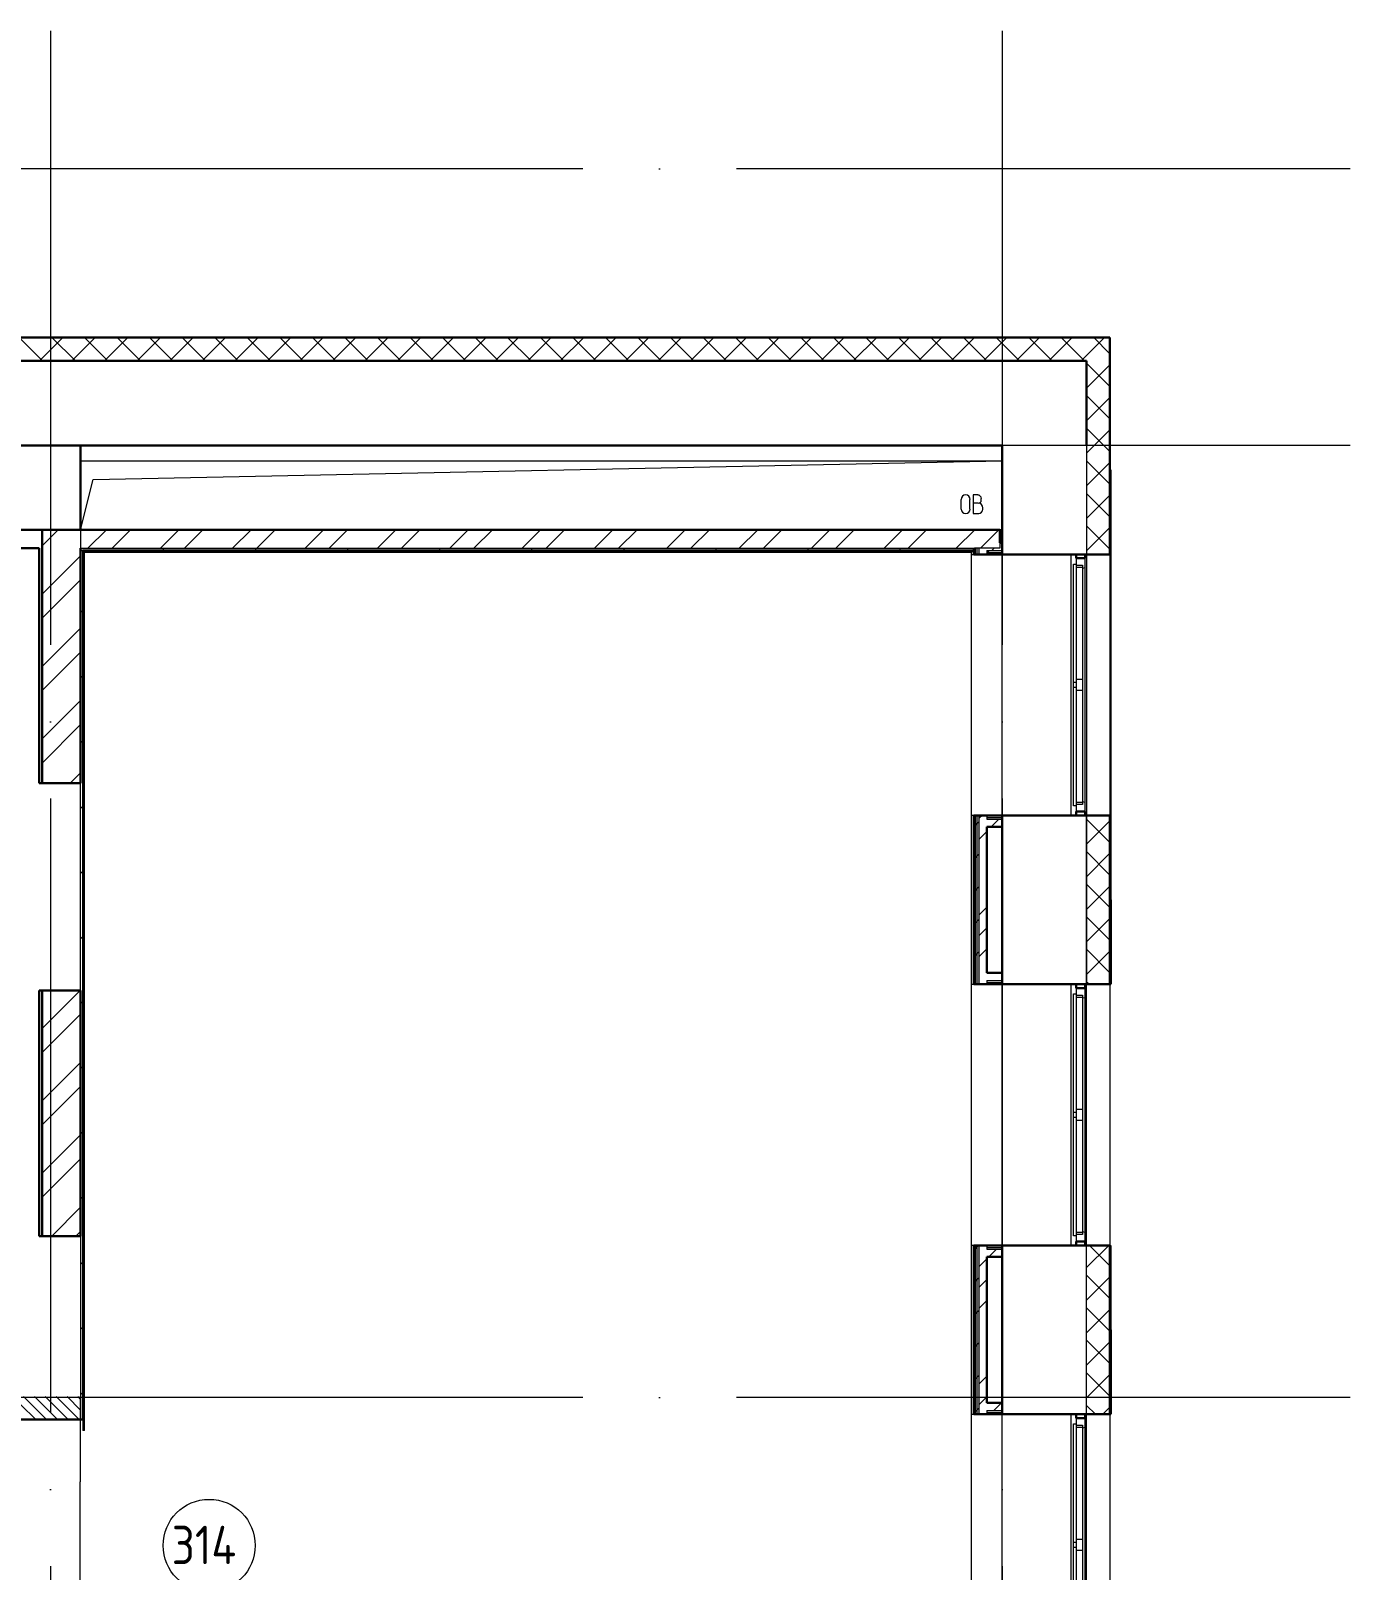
# Model space of a CAD drawing. Header units: millimetres. Extents: x -259809 to 472825, y -397243 to 31861.
# Drawn here: x 305442 to 314039, y -362977 to -352952 of the extents above; entities that cross this region are included whole.
import ezdxf

# ---------------------------------------------------------------- set-up
doc = ezdxf.new("R2010")
doc.units = ezdxf.units.MM
doc.linetypes.add('ADSK_Линия сетки', pattern=[25, 20, -2.5, 0, -2.5])
doc.linetypes.add('ADSK_Штриховая_ш2 п1_5', pattern=[4.5, 3, -1.5])
for name, color, linetype, lineweight in [('_ Окна', 252, 'Continuous', 30), ('Двери', 252, 'Continuous', 9), ('Марки помещений', 252, 'Continuous', 20), ('Ограждение', 252, 'Continuous', 9), ('Окна', 252, 'Continuous', 9), ('Оси', 252, 'Continuous', 9), ('Перекрытие', 252, 'Continuous', 18), ('Стены внутренние', 252, 'Continuous', 18), ('Стены наружные', 252, 'Continuous', 18), ('Стены штриховка', 7, 'Continuous', 9)]:
    doc.layers.add(name, color=color, linetype=linetype, lineweight=lineweight)
doc.styles.add('GOST Common_2', font='', dxfattribs={"width": 0.9, "height": 250})
doc.styles.get('GOST Common_2').set_extended_font_data('GOST type B')

# ---------------------------------------------------------------- blocks, each defined once
blk = doc.blocks.new('3 этаж')
at = {"color": 251, "lineweight": 18, "true_color": 0x636466}
for p, q in [((305766, -3063), (311771, -3063)), ((305848, -3185), (311771, -3063)), ((305766, -3513), (305848, -3185)), ((311612, -3286), (311582, -3286)), ((311582, -3286), (311582, -3406)), ((311504, -3378), (311504, -3315)), ((311561, -3378), (311561, -3315)), ((311615, -3340), (311582, -3340)), ((311582, -3406), (311618, -3406)), ((311635, -3320), (311635, -3310)), ((311645, -3380), (311645, -3370))]:
    blk.add_line(p, q, dxfattribs=at)
for centre, radius, start, end in [((311533, -3315), 28.7, 0, 180), ((311612, -3310), 23.3, 0, 90), ((311533, -3378), 28.7, 180, 0), ((311615, -3320), 20, 270, 0), ((311615, -3370), 30, 0, 90), ((311618, -3380), 26.7, 270, 0)]:
    blk.add_arc(centre, radius, start, end, dxfattribs=at)
at = {"layer": '_ Окна', "color": 251, "true_color": 0x636466}
for p, q in [((312253, -3673), (312253, -3698)), ((312253, -3698), (312311, -3698)), ((312311, -3698), (312311, -3673)), ((312253, -5348), (312253, -5373)), ((312311, -5348), (312253, -5348)), ((312311, -5373), (312311, -5348)), ((312253, -6473), (312253, -6498)), ((312253, -6498), (312311, -6498)), ((312311, -6498), (312311, -6473)), ((312253, -8148), (312253, -8173)), ((312311, -8148), (312253, -8148)), ((312311, -8173), (312311, -8148)), ((312253, -9273), (312253, -9298)), ((312253, -9298), (312311, -9298)), ((312311, -9298), (312311, -9273))]:
    blk.add_line(p, q, dxfattribs=at)
at = {"layer": '_ Окна', "color": 251, "lineweight": 18, "true_color": 0x636466}
for p, q in [((312311, -3698), (312253, -3698)), ((312253, -3698), (312253, -3736)), ((312311, -3758), (312311, -3698)), ((312253, -3744), (312294, -3744)), ((312294, -3744), (312294, -3756)), ((312294, -3762), (312311, -3758)), ((312294, -5302), (312253, -5302)), ((312253, -5310), (312253, -5348)), ((312311, -5289), (312294, -5284)), ((312294, -5290), (312294, -5302)), ((312311, -5348), (312311, -5289)), ((312253, -5348), (312311, -5348)), ((312311, -6498), (312253, -6498)), ((312253, -6498), (312253, -6536)), ((312311, -6558), (312311, -6498)), ((312253, -6544), (312294, -6544)), ((312294, -6544), (312294, -6556)), ((312294, -6562), (312311, -6558)), ((312294, -8102), (312253, -8102)), ((312253, -8110), (312253, -8148)), ((312311, -8089), (312294, -8084)), ((312294, -8090), (312294, -8102)), ((312311, -8148), (312311, -8089)), ((312253, -8148), (312311, -8148)), ((312311, -9298), (312253, -9298)), ((312253, -9298), (312253, -9336)), ((312311, -9358), (312311, -9298)), ((312253, -9344), (312294, -9344)), ((312294, -9344), (312294, -9356)), ((312294, -9362), (312311, -9358))]:
    blk.add_line(p, q, dxfattribs=at)
at = {"layer": 'Двери', "color": 251, "linetype": 'Continuous', "lineweight": 18, "true_color": 0x636466}
for p, q in [((305474, -9308), (305376, -9211)), ((305545, -9308), (305395, -9158)), ((305616, -9308), (305466, -9158)), ((305686, -9308), (305536, -9158)), ((305757, -9308), (305607, -9158)), ((305766, -9247), (305678, -9158)), ((305766, -9176), (305748, -9158))]:
    blk.add_line(p, q, dxfattribs=at)
at = {"layer": 'Двери', "color": 251, "linetype": 'ADSK_Штриховая_ш2 п1_5', "true_color": 0x636466}
for p, q in [((305766, -9308), (305766, -9158)), ((305376, -9308), (305766, -9308))]:
    blk.add_line(p, q, dxfattribs=at)
at = {"layer": 'Марки помещений', "color": 251, "true_color": 0x636466}
blk.add_circle((306604, -10127), 300, dxfattribs=at)
at = {"layer": 'Ограждение', "color": 251, "true_color": 0x636466}
for p, q in [((305791, -3658), (305786, -3653)), ((305791, -9378), (305791, -3658)), ((305791, -3658), (311571, -3658)), ((311571, -11298), (311571, -3653)), ((311571, -3673), (311586, -3673)), ((311571, -5373), (311571, -3673)), ((311771, -5373), (311771, -3673)), ((312221, -5373), (312221, -3673)), ((311586, -5373), (311571, -5373)), ((311571, -6473), (311586, -6473)), ((311571, -8173), (311571, -6473)), ((311771, -8173), (311771, -6473)), ((312221, -8173), (312221, -6473)), ((311586, -8173), (311571, -8173)), ((305781, -9308), (305781, -9378)), ((311571, -9273), (311586, -9273)), ((311571, -10973), (311571, -9273)), ((311771, -10973), (311771, -9273)), ((312221, -10973), (312221, -9273)), ((305791, -9378), (305781, -9378))]:
    blk.add_line(p, q, dxfattribs=at)
at = {"layer": 'Окна', "color": 251, "true_color": 0x636466}
for p, q in [((312236, -3736), (312253, -3736)), ((312236, -4508), (312236, -3736)), ((312253, -3736), (312253, -4508)), ((312253, -3756), (312294, -3756)), ((312294, -3756), (312294, -4488)), ((312311, -5289), (312311, -3758)), ((312236, -4538), (312236, -4508)), ((312253, -4508), (312236, -4508)), ((312294, -4488), (312253, -4488)), ((312253, -4508), (312253, -4538)), ((312294, -4488), (312294, -4558)), ((312236, -4538), (312253, -4538)), ((312236, -5310), (312236, -4538)), ((312253, -4538), (312253, -5310)), ((312253, -4558), (312294, -4558)), ((312294, -4558), (312294, -5290)), ((312253, -5310), (312236, -5310)), ((312294, -5290), (312253, -5290)), ((312236, -6536), (312253, -6536)), ((312236, -7308), (312236, -6536)), ((312253, -6536), (312253, -7308)), ((312253, -6556), (312294, -6556)), ((312294, -6556), (312294, -7288)), ((312311, -8089), (312311, -6558)), ((312236, -7338), (312236, -7308)), ((312253, -7308), (312236, -7308)), ((312294, -7288), (312253, -7288)), ((312253, -7308), (312253, -7338)), ((312294, -7288), (312294, -7358)), ((312236, -7338), (312253, -7338)), ((312236, -8110), (312236, -7338)), ((312253, -7338), (312253, -8110)), ((312253, -7358), (312294, -7358)), ((312294, -7358), (312294, -8090)), ((312253, -8110), (312236, -8110)), ((312294, -8090), (312253, -8090)), ((312236, -9336), (312253, -9336)), ((312236, -10108), (312236, -9336)), ((312253, -9336), (312253, -10108)), ((312253, -9356), (312294, -9356)), ((312294, -9356), (312294, -10088)), ((312311, -10889), (312311, -9358)), ((312236, -10138), (312236, -10108)), ((312253, -10108), (312236, -10108)), ((312294, -10088), (312253, -10088)), ((312253, -10108), (312253, -10138)), ((312294, -10088), (312294, -10158)), ((312236, -10138), (312253, -10138)), ((312236, -10910), (312236, -10138)), ((312253, -10138), (312253, -10910)), ((312253, -10158), (312294, -10158)), ((312294, -10158), (312294, -10890))]:
    blk.add_line(p, q, dxfattribs=at)
at = {"layer": 'Оси', "color": 251, "linetype": 'ADSK_Линия сетки', "ltscale": 200, "true_color": 0x636466}
for p, q in [((305571, -263), (305571, -31390)), ((311771, -263), (311771, -31390)), ((314039, -1163), (237099, -1163)), ((314039, -2963), (237099, -2963)), ((314039, -9163), (237099, -9163))]:
    blk.add_line(p, q, dxfattribs=at)
at = {"layer": 'Перекрытие', "color": 251, "true_color": 0x636466}
blk.add_line((305766, -3063), (311771, -3063), dxfattribs=at)
at = {"layer": 'Стены внутренние', "color": 251, "lineweight": 30, "true_color": 0x636466}
for p, q in [((312473, -2261), (305121, -2261)), ((312473, -3673), (312473, -2261)), ((312321, -2413), (305121, -2413)), ((312321, -2963), (312321, -2413)), ((305196, -2963), (311771, -2963)), ((305766, -3513), (305766, -2963)), ((311771, -2963), (311771, -3598)), ((305376, -3513), (305516, -3513)), ((305496, -3633), (305376, -3633)), ((305496, -5163), (305496, -3633)), ((311771, -3673), (312473, -3673)), ((305766, -5163), (305496, -5163)), ((312473, -5373), (311771, -5373)), ((312473, -6473), (312473, -5373)), ((311771, -5448), (311771, -6398)), ((305496, -6513), (305766, -6513)), ((305496, -8113), (305496, -6513)), ((311771, -6473), (312473, -6473)), ((305766, -8113), (305496, -8113)), ((312473, -8173), (311771, -8173)), ((312473, -9273), (312473, -8173)), ((311771, -8248), (311771, -9198)), ((305376, -9308), (305766, -9308)), ((311771, -9273), (312473, -9273))]:
    blk.add_line(p, q, dxfattribs=at)
at = {"layer": 'Стены внутренние', "color": 251, "linetype": 'Continuous', "lineweight": 9, "true_color": 0x636466}
for p, q in [((305519, -2413), (305369, -2263)), ((305448, -2261), (305447, -2263)), ((305498, -2413), (305648, -2263)), ((305732, -2413), (305582, -2263)), ((305710, -2413), (305860, -2263)), ((305944, -2413), (305794, -2263)), ((305883, -2263), (305882, -2261)), ((305922, -2413), (306072, -2263)), ((306156, -2413), (306006, -2263)), ((306134, -2413), (306284, -2263)), ((306368, -2413), (306218, -2263)), ((306347, -2413), (306497, -2263)), ((306580, -2413), (306430, -2263)), ((306559, -2413), (306709, -2263)), ((306792, -2413), (306642, -2263)), ((306771, -2413), (306921, -2263)), ((307004, -2413), (306854, -2263)), ((306856, -2261), (306855, -2263)), ((306939, -2263), (306938, -2261)), ((306983, -2413), (307133, -2263)), ((307217, -2413), (307067, -2263)), ((307195, -2413), (307345, -2263)), ((307429, -2413), (307279, -2263)), ((307407, -2413), (307557, -2263)), ((307641, -2413), (307491, -2263)), ((307619, -2413), (307769, -2263)), ((307853, -2413), (307703, -2263)), ((307761, -2263), (307759, -2261)), ((307832, -2413), (307982, -2263)), ((308065, -2413), (307915, -2263)), ((308044, -2413), (308194, -2263)), ((308277, -2413), (308127, -2263)), ((308256, -2413), (308406, -2263)), ((308264, -2261), (308263, -2263)), ((308489, -2413), (308339, -2263)), ((308347, -2263), (308346, -2261)), ((308468, -2413), (308618, -2263)), ((308701, -2413), (308551, -2263)), ((308680, -2413), (308830, -2263)), ((308914, -2413), (308764, -2263)), ((308892, -2413), (309042, -2263)), ((309126, -2413), (308976, -2263)), ((309104, -2413), (309254, -2263)), ((309338, -2413), (309188, -2263)), ((309316, -2413), (309466, -2263)), ((309550, -2413), (309400, -2263)), ((309529, -2413), (309679, -2263)), ((309762, -2413), (309612, -2263)), ((309672, -2261), (309671, -2263)), ((309741, -2413), (309891, -2263)), ((309974, -2413), (309824, -2263)), ((309953, -2413), (310103, -2263)), ((310186, -2413), (310036, -2263)), ((310165, -2413), (310315, -2263)), ((310398, -2413), (310248, -2263)), ((310377, -2413), (310527, -2263)), ((310611, -2413), (310461, -2263)), ((310589, -2413), (310739, -2263)), ((310823, -2413), (310673, -2263)), ((310801, -2413), (310951, -2263)), ((311035, -2413), (310885, -2263)), ((311014, -2413), (311164, -2263)), ((311247, -2413), (311097, -2263)), ((311163, -2263), (311162, -2261)), ((311226, -2413), (311376, -2263)), ((311459, -2413), (311309, -2263)), ((311438, -2413), (311588, -2263)), ((311671, -2413), (311521, -2263)), ((311650, -2413), (311800, -2263)), ((311883, -2413), (311733, -2263)), ((311862, -2413), (312012, -2263)), ((312096, -2413), (311946, -2263)), ((312074, -2413), (312224, -2263)), ((312308, -2413), (312158, -2263)), ((312219, -2263), (312217, -2261)), ((312321, -2378), (312436, -2263)), ((312369, -2263), (312369, -2263)), ((312471, -2365), (312370, -2263)), ((312286, -2413), (312321, -2378)), ((312471, -2577), (312321, -2427)), ((312321, -2591), (312471, -2441)), ((312471, -2502), (312473, -2502)), ((312471, -2789), (312321, -2639)), ((312321, -2803), (312471, -2653)), ((312471, -3001), (312321, -2851)), ((312321, -3015), (312471, -2865)), ((312471, -2909), (312473, -2909)), ((312471, -3214), (312321, -3064)), ((312321, -3227), (312471, -3077)), ((312471, -3426), (312321, -3276)), ((312321, -3439), (312471, -3289)), ((312471, -3315), (312473, -3315)), ((312471, -3638), (312321, -3488)), ((312321, -3651), (312471, -3501)), ((312471, -3620), (312473, -3620)), ((312471, -5547), (312321, -5397)), ((312321, -5560), (312471, -5410)), ((312451, -5373), (312449, -5375)), ((312471, -5759), (312321, -5609)), ((312471, -5550), (312473, -5550)), ((312321, -5772), (312471, -5622)), ((312473, -5753), (312471, -5749)), ((312471, -5971), (312321, -5821)), ((312321, -5985), (312471, -5835)), ((312471, -5855), (312473, -5855)), ((312471, -6183), (312321, -6033)), ((312321, -6197), (312471, -6047)), ((312471, -6395), (312321, -6245)), ((312321, -6409), (312471, -6259)), ((312471, -6261), (312473, -6261)), ((312337, -6473), (312321, -6458)), ((312420, -6473), (312419, -6471)), ((312471, -6471), (312471, -6471)), ((312321, -8318), (312464, -8175)), ((312471, -8305), (312340, -8173)), ((312471, -8517), (312321, -8367)), ((312321, -8530), (312471, -8380)), ((312471, -8497), (312473, -8497)), ((312471, -8729), (312321, -8579)), ((312321, -8742), (312471, -8592)), ((312471, -8941), (312321, -8791)), ((312321, -8954), (312471, -8804)), ((312471, -8903), (312473, -8903)), ((312471, -9153), (312321, -9003)), ((312321, -9167), (312471, -9017)), ((312379, -9273), (312321, -9215)), ((312471, -9208), (312473, -9208)), ((312429, -9271), (312471, -9229))]:
    blk.add_line(p, q, dxfattribs=at)
at = {"layer": 'Стены внутренние', "color": 251, "true_color": 0x636466}
for p, q in [((312321, -2963), (312321, -6473)), ((312473, -3673), (312473, -5373)), ((305766, -6513), (305766, -5163)), ((312321, -18313), (312321, -5373)), ((312473, -6473), (312473, -8173)), ((305766, -9713), (305766, -9308)), ((312473, -9273), (312473, -10973)), ((305766, -9713), (305761, -9713))]:
    blk.add_line(p, q, dxfattribs=at)
at = {"layer": 'Стены наружные', "color": 251, "true_color": 0x636466}
for p, q in [((302856, -2256), (305686, -2256)), ((305686, -2261), (305686, -2256)), ((312473, -3123), (312478, -3123)), ((312478, -3123), (312478, -5923)), ((311771, -3513), (311756, -3513)), ((312478, -3673), (312473, -3673)), ((312473, -5373), (312478, -5373)), ((312478, -5922), (312473, -5922)), ((305766, -8113), (305766, -9308)), ((312473, -8173), (312478, -8173)), ((312478, -8173), (312478, -8723)), ((305761, -9713), (305761, -10808))]:
    blk.add_line(p, q, dxfattribs=at)
at = {"layer": 'Стены наружные', "color": 251, "linetype": 'Continuous', "lineweight": 9, "true_color": 0x636466}
for p, q in [((305516, -3617), (305620, -3513)), ((305814, -3633), (305934, -3513)), ((305972, -3633), (306092, -3513)), ((306286, -3633), (306406, -3513)), ((306443, -3633), (306563, -3513)), ((306757, -3633), (306877, -3513)), ((306915, -3633), (307035, -3513)), ((307229, -3633), (307349, -3513)), ((307386, -3633), (307506, -3513)), ((307700, -3633), (307820, -3513)), ((307857, -3633), (307977, -3513)), ((308172, -3633), (308292, -3513)), ((308329, -3633), (308449, -3513)), ((308643, -3633), (308763, -3513)), ((308800, -3633), (308920, -3513)), ((309115, -3633), (309235, -3513)), ((309272, -3633), (309392, -3513)), ((309586, -3633), (309706, -3513)), ((309743, -3633), (309863, -3513)), ((310058, -3633), (310178, -3513)), ((310215, -3633), (310335, -3513)), ((310529, -3633), (310649, -3513)), ((310686, -3633), (310806, -3513)), ((311001, -3633), (311121, -3513)), ((311158, -3633), (311278, -3513)), ((311472, -3633), (311592, -3513)), ((311629, -3633), (311749, -3513)), ((305516, -3932), (305766, -3682)), ((305781, -3686), (305786, -3681)), ((305814, -3653), (305819, -3648)), ((305884, -3653), (305889, -3648)), ((305955, -3653), (305960, -3648)), ((306026, -3653), (306031, -3648)), ((306097, -3653), (306102, -3648)), ((306167, -3653), (306172, -3648)), ((306238, -3653), (306243, -3648)), ((306307, -3648), (306307, -3633)), ((306309, -3653), (306314, -3648)), ((306379, -3653), (306384, -3648)), ((306450, -3653), (306455, -3648)), ((306521, -3653), (306526, -3648)), ((306592, -3653), (306597, -3648)), ((306662, -3653), (306667, -3648)), ((306733, -3653), (306738, -3648)), ((306804, -3653), (306809, -3648)), ((306874, -3653), (306879, -3648)), ((306907, -3648), (306907, -3633)), ((306945, -3653), (306950, -3648)), ((307016, -3653), (307021, -3648)), ((307086, -3653), (307091, -3648)), ((307157, -3653), (307162, -3648)), ((307228, -3653), (307233, -3648)), ((307299, -3653), (307304, -3648)), ((307369, -3653), (307374, -3648)), ((307440, -3653), (307445, -3648)), ((307507, -3648), (307507, -3633)), ((307511, -3653), (307516, -3648)), ((307581, -3653), (307586, -3648)), ((307652, -3653), (307657, -3648)), ((307723, -3653), (307728, -3648)), ((307794, -3653), (307799, -3648)), ((307864, -3653), (307869, -3648)), ((307935, -3653), (307940, -3648)), ((308006, -3653), (308011, -3648)), ((308076, -3653), (308081, -3648)), ((308107, -3648), (308107, -3633)), ((308147, -3653), (308152, -3648)), ((308218, -3653), (308223, -3648)), ((308289, -3653), (308294, -3648)), ((308359, -3653), (308364, -3648)), ((308430, -3653), (308435, -3648)), ((308501, -3653), (308506, -3648)), ((308571, -3653), (308576, -3648)), ((308642, -3653), (308647, -3648)), ((308707, -3648), (308707, -3633)), ((308713, -3653), (308718, -3648)), ((308784, -3653), (308789, -3648)), ((308854, -3653), (308859, -3648)), ((308925, -3653), (308930, -3648)), ((308996, -3653), (309001, -3648)), ((309066, -3653), (309071, -3648)), ((309137, -3653), (309142, -3648)), ((309208, -3653), (309213, -3648)), ((309279, -3653), (309284, -3648)), ((309307, -3648), (309307, -3633)), ((309349, -3653), (309354, -3648)), ((309420, -3653), (309425, -3648)), ((309491, -3653), (309496, -3648)), ((309561, -3653), (309566, -3648)), ((309632, -3653), (309637, -3648)), ((309703, -3653), (309708, -3648)), ((309774, -3653), (309779, -3648)), ((309844, -3653), (309849, -3648)), ((309907, -3648), (309907, -3633)), ((309915, -3653), (309920, -3648)), ((309986, -3653), (309991, -3648)), ((310056, -3653), (310061, -3648)), ((310127, -3653), (310132, -3648)), ((310198, -3653), (310203, -3648)), ((310268, -3653), (310273, -3648)), ((310339, -3653), (310344, -3648)), ((310410, -3653), (310415, -3648)), ((310481, -3653), (310486, -3648)), ((310507, -3648), (310507, -3633)), ((310551, -3653), (310556, -3648)), ((310622, -3653), (310627, -3648)), ((310693, -3653), (310698, -3648)), ((310763, -3653), (310768, -3648)), ((310834, -3653), (310839, -3648)), ((310905, -3653), (310910, -3648)), ((310976, -3653), (310981, -3648)), ((311046, -3653), (311051, -3648)), ((311107, -3648), (311107, -3633)), ((311117, -3653), (311122, -3648)), ((311188, -3653), (311193, -3648)), ((311258, -3653), (311263, -3648)), ((311329, -3653), (311334, -3648)), ((311400, -3653), (311405, -3648)), ((311471, -3653), (311476, -3648)), ((311541, -3653), (311546, -3648)), ((311671, -3665), (311675, -3661)), ((311675, -3661), (311688, -3648)), ((311704, -3648), (311719, -3633)), ((305781, -3757), (305786, -3752)), ((305516, -4089), (305766, -3839)), ((305781, -3827), (305786, -3822)), ((305781, -3898), (305786, -3893)), ((305781, -3969), (305786, -3964)), ((305766, -4054), (305781, -4039)), ((305781, -4039), (305786, -4034)), ((305781, -4110), (305786, -4105)), ((305516, -4403), (305766, -4153)), ((305781, -4181), (305786, -4176)), ((305516, -4560), (305766, -4310)), ((305781, -4251), (305786, -4246)), ((305781, -4322), (305786, -4317)), ((305781, -4393), (305786, -4388)), ((305766, -4479), (305781, -4464)), ((305781, -4464), (305786, -4459)), ((305781, -4534), (305786, -4529)), ((305781, -4605), (305786, -4600)), ((305516, -4874), (305766, -4624)), ((305781, -4676), (305786, -4671)), ((305516, -5032), (305766, -4782)), ((305781, -4746), (305786, -4741)), ((305766, -4903), (305781, -4888)), ((305781, -4817), (305786, -4812)), ((305781, -4888), (305786, -4883)), ((305781, -4959), (305786, -4954)), ((305699, -5163), (305766, -5096)), ((305781, -5029), (305786, -5024)), ((305781, -5100), (305786, -5095)), ((305781, -5171), (305786, -5166)), ((305766, -5327), (305781, -5312)), ((305781, -5241), (305786, -5236)), ((305781, -5312), (305786, -5307)), ((305781, -5383), (305786, -5378)), ((311586, -5376), (311589, -5373)), ((311609, -5424), (311621, -5412)), ((311621, -5392), (311640, -5373)), ((311700, -5448), (311750, -5398)), ((305781, -5454), (305786, -5449)), ((311586, -5447), (311591, -5442)), ((311586, -5518), (311591, -5513)), ((311591, -5442), (311596, -5437)), ((311596, -5437), (311609, -5424)), ((311621, -5527), (311671, -5477)), ((305781, -5524), (305786, -5519)), ((305781, -5595), (305786, -5590)), ((311586, -5588), (311591, -5583)), ((305781, -5666), (305786, -5661)), ((311586, -5659), (311591, -5654)), ((311596, -5649), (311609, -5636)), ((311609, -5636), (311621, -5624)), ((305766, -5751), (305781, -5736)), ((305781, -5736), (305786, -5731)), ((305781, -5807), (305786, -5802)), ((311586, -5730), (311591, -5725)), ((311586, -5800), (311591, -5795)), ((305781, -5878), (305786, -5873)), ((311586, -5871), (311591, -5866)), ((311591, -5866), (311596, -5861)), ((311596, -5861), (311609, -5849)), ((311609, -5849), (311621, -5836)), ((305781, -5949), (305786, -5944)), ((305781, -6019), (305786, -6014)), ((311586, -5942), (311591, -5937)), ((311586, -6013), (311591, -6008)), ((311621, -6021), (311671, -5971)), ((312478, -5965), (312475, -5959)), ((305781, -6090), (305786, -6085)), ((311586, -6083), (311591, -6078)), ((311596, -6073), (311609, -6061)), ((311609, -6061), (311621, -6048)), ((311621, -6156), (311671, -6106)), ((305766, -6176), (305781, -6161)), ((305781, -6161), (305786, -6156)), ((311586, -6154), (311591, -6149)), ((305781, -6231), (305786, -6226)), ((305781, -6302), (305786, -6297)), ((311586, -6225), (311591, -6220)), ((311586, -6295), (311591, -6290)), ((311591, -6290), (311596, -6285)), ((311596, -6285), (311609, -6273)), ((311609, -6273), (311621, -6260)), ((311621, -6291), (311671, -6241)), ((312473, -6261), (312478, -6261)), ((305781, -6373), (305786, -6368)), ((311586, -6366), (311591, -6361)), ((305516, -6760), (305763, -6513)), ((305781, -6444), (305786, -6439)), ((305781, -6514), (305786, -6509)), ((311586, -6437), (311591, -6432)), ((311620, -6473), (311621, -6472)), ((305766, -6600), (305781, -6585)), ((305781, -6585), (305786, -6580)), ((305516, -6917), (305766, -6667)), ((305781, -6656), (305786, -6651)), ((305781, -6726), (305786, -6721)), ((305781, -6797), (305786, -6792)), ((305781, -6868), (305786, -6863)), ((305516, -7232), (305766, -6982)), ((305766, -7024), (305781, -7009)), ((305781, -6938), (305786, -6933)), ((305781, -7009), (305786, -7004)), ((305781, -7080), (305786, -7075)), ((305516, -7389), (305766, -7139)), ((305781, -7151), (305786, -7146)), ((305781, -7221), (305786, -7216)), ((305781, -7292), (305786, -7287)), ((305781, -7363), (305786, -7358)), ((305516, -7703), (305766, -7453)), ((305766, -7448), (305781, -7433)), ((305781, -7433), (305786, -7428)), ((305781, -7504), (305786, -7499)), ((305516, -7860), (305766, -7610)), ((305781, -7575), (305786, -7570)), ((305781, -7646), (305786, -7641)), ((305781, -7716), (305786, -7711)), ((305781, -7787), (305786, -7782)), ((305766, -7873), (305781, -7858)), ((305781, -7858), (305786, -7853)), ((305578, -8113), (305766, -7925)), ((305781, -7928), (305786, -7923)), ((305781, -7999), (305786, -7994)), ((305735, -8113), (305766, -8082)), ((305781, -8070), (305786, -8065)), ((305781, -8141), (305786, -8136)), ((305781, -8211), (305786, -8206)), ((311586, -8205), (311591, -8200)), ((311596, -8195), (311609, -8182)), ((311609, -8182), (311617, -8173)), ((311684, -8248), (311734, -8198)), ((305766, -8297), (305781, -8282)), ((305781, -8282), (305786, -8277)), ((311586, -8275), (311591, -8270)), ((311621, -8311), (311671, -8261)), ((305781, -8353), (305786, -8348)), ((305781, -8423), (305786, -8418)), ((311586, -8346), (311591, -8341)), ((311586, -8417), (311591, -8412)), ((311591, -8412), (311596, -8407)), ((311596, -8407), (311609, -8394)), ((311609, -8394), (311621, -8382)), ((311621, -8446), (311671, -8396)), ((305781, -8494), (305786, -8489)), ((311586, -8487), (311591, -8482)), ((305781, -8565), (305786, -8560)), ((311586, -8558), (311591, -8553)), ((311596, -8619), (311609, -8606)), ((311609, -8606), (311621, -8594)), ((311621, -8581), (311671, -8531)), ((305766, -8721), (305781, -8706)), ((305781, -8636), (305786, -8631)), ((305781, -8706), (305786, -8701)), ((311586, -8629), (311591, -8624)), ((311586, -8700), (311591, -8695)), ((305781, -8777), (305786, -8772)), ((311586, -8770), (311591, -8765)), ((311596, -8831), (311609, -8818)), ((311609, -8818), (311621, -8806)), ((305781, -8848), (305786, -8843)), ((305781, -8918), (305786, -8913)), ((311586, -8841), (311591, -8836)), ((311586, -8912), (311591, -8907)), ((311591, -8836), (311596, -8831)), ((312473, -8903), (312478, -8903)), ((305781, -8989), (305786, -8984)), ((311586, -8982), (311591, -8977)), ((311609, -9031), (311621, -9018)), ((305781, -9060), (305786, -9055)), ((311586, -9053), (311591, -9048)), ((311586, -9124), (311591, -9119)), ((311596, -9043), (311609, -9031)), ((311621, -9074), (311671, -9024)), ((305766, -9146), (305781, -9131)), ((305781, -9131), (305786, -9126)), ((305781, -9201), (305786, -9196)), ((311586, -9194), (311591, -9189)), ((311621, -9209), (311671, -9159)), ((311717, -9248), (311767, -9198)), ((312473, -9208), (312478, -9208)), ((305781, -9272), (305786, -9267)), ((311586, -9265), (311591, -9260)), ((311591, -9260), (311596, -9255)), ((311596, -9255), (311609, -9243)), ((311609, -9243), (311621, -9230))]:
    blk.add_line(p, q, dxfattribs=at)
at = {"layer": 'Стены наружные', "color": 251, "lineweight": 30, "true_color": 0x636466}
for p, q in [((305516, -3513), (305516, -5163)), ((311756, -3513), (305516, -3513)), ((311756, -3598), (311756, -3513)), ((311771, -3598), (311756, -3598)), ((311771, -3673), (311771, -3598)), ((305766, -5163), (305766, -3633)), ((305781, -3653), (305781, -3648)), ((311591, -3648), (305781, -3648)), ((305786, -3653), (311586, -3653)), ((305786, -9308), (305786, -3653)), ((311586, -3633), (311586, -3648)), ((311586, -3653), (311586, -3673)), ((311586, -3673), (311771, -3673)), ((311771, -5373), (311586, -5373)), ((311586, -5373), (311586, -6473)), ((311771, -5448), (311771, -5373)), ((311671, -6398), (311671, -5448)), ((311671, -5448), (311771, -5448)), ((312478, -5923), (312473, -5923)), ((312478, -6473), (312478, -5923)), ((311771, -6398), (311671, -6398)), ((311771, -6473), (311771, -6398)), ((305516, -6513), (305516, -8113)), ((305766, -8113), (305766, -6513)), ((311586, -6473), (311771, -6473)), ((312473, -6473), (312478, -6473)), ((311771, -8173), (311586, -8173)), ((311586, -8173), (311586, -9273)), ((311771, -8248), (311771, -8173)), ((311671, -9198), (311671, -8248)), ((311671, -8248), (311771, -8248)), ((312473, -8723), (312473, -9273)), ((312478, -8723), (312473, -8723)), ((312478, -9273), (312478, -8723)), ((311771, -9198), (311671, -9198)), ((311771, -9273), (311771, -9198)), ((305766, -9308), (305786, -9308)), ((311586, -9273), (311771, -9273)), ((312473, -9273), (312478, -9273))]:
    blk.add_line(p, q, dxfattribs=at)
at = {"layer": 'Стены штриховка', "color": 251, "true_color": 0x636466}
for p, q in [((312473, -2263), (305123, -2263)), ((312471, -3671), (312471, -2261)), ((305766, -3513), (305766, -3633)), ((311756, -3598), (311756, -3633)), ((305766, -3633), (311591, -3633)), ((305781, -3648), (305766, -3648)), ((305781, -9308), (305781, -3653)), ((311756, -3633), (311591, -3633)), ((311591, -3673), (311591, -3633)), ((311596, -3673), (311596, -3633)), ((311609, -3673), (311609, -3633)), ((311621, -3673), (311621, -3633)), ((311671, -3648), (311771, -3648)), ((311671, -3648), (311671, -3673)), ((311671, -3661), (311771, -3661)), ((312397, -3671), (312397, -3673)), ((312397, -3671), (312471, -3671)), ((311591, -5373), (311591, -6473)), ((311596, -6473), (311596, -5373)), ((311609, -6473), (311609, -5373)), ((311621, -6473), (311621, -5373)), ((311671, -5373), (311671, -5398)), ((311671, -5386), (311771, -5386)), ((311671, -5398), (311771, -5398)), ((312397, -5373), (312397, -5375)), ((312471, -5375), (312397, -5375)), ((312471, -6471), (312471, -5375)), ((311671, -6448), (311771, -6448)), ((311671, -6448), (311671, -6473)), ((311671, -6461), (311771, -6461)), ((312397, -6471), (312397, -6473)), ((312397, -6471), (312471, -6471)), ((311591, -8173), (311591, -9273)), ((311596, -9273), (311596, -8173)), ((311609, -9273), (311609, -8173)), ((311621, -9273), (311621, -8173)), ((311671, -8173), (311671, -8198)), ((311671, -8186), (311771, -8186)), ((311671, -8198), (311771, -8198)), ((312397, -8173), (312397, -8175)), ((312471, -8175), (312397, -8175)), ((312471, -9271), (312471, -8175)), ((311671, -9248), (311771, -9248)), ((311671, -9248), (311671, -9273)), ((311671, -9261), (311771, -9261)), ((312397, -9271), (312397, -9273)), ((312397, -9271), (312471, -9271))]:
    blk.add_line(p, q, dxfattribs=at)
at = {"layer": 'Марки помещений', "color": 251, "true_color": 0x636466, "style": 'GOST Common_2', "width": 0.9}
blk.add_text('314', height=250, dxfattribs=at).set_placement((306360, -10249))

msp = doc.modelspace()

# ---------------------------------------------------------------- block references
msp.add_blockref('3 этаж', (0, -352689))

doc.saveas('drawing.dxf')
